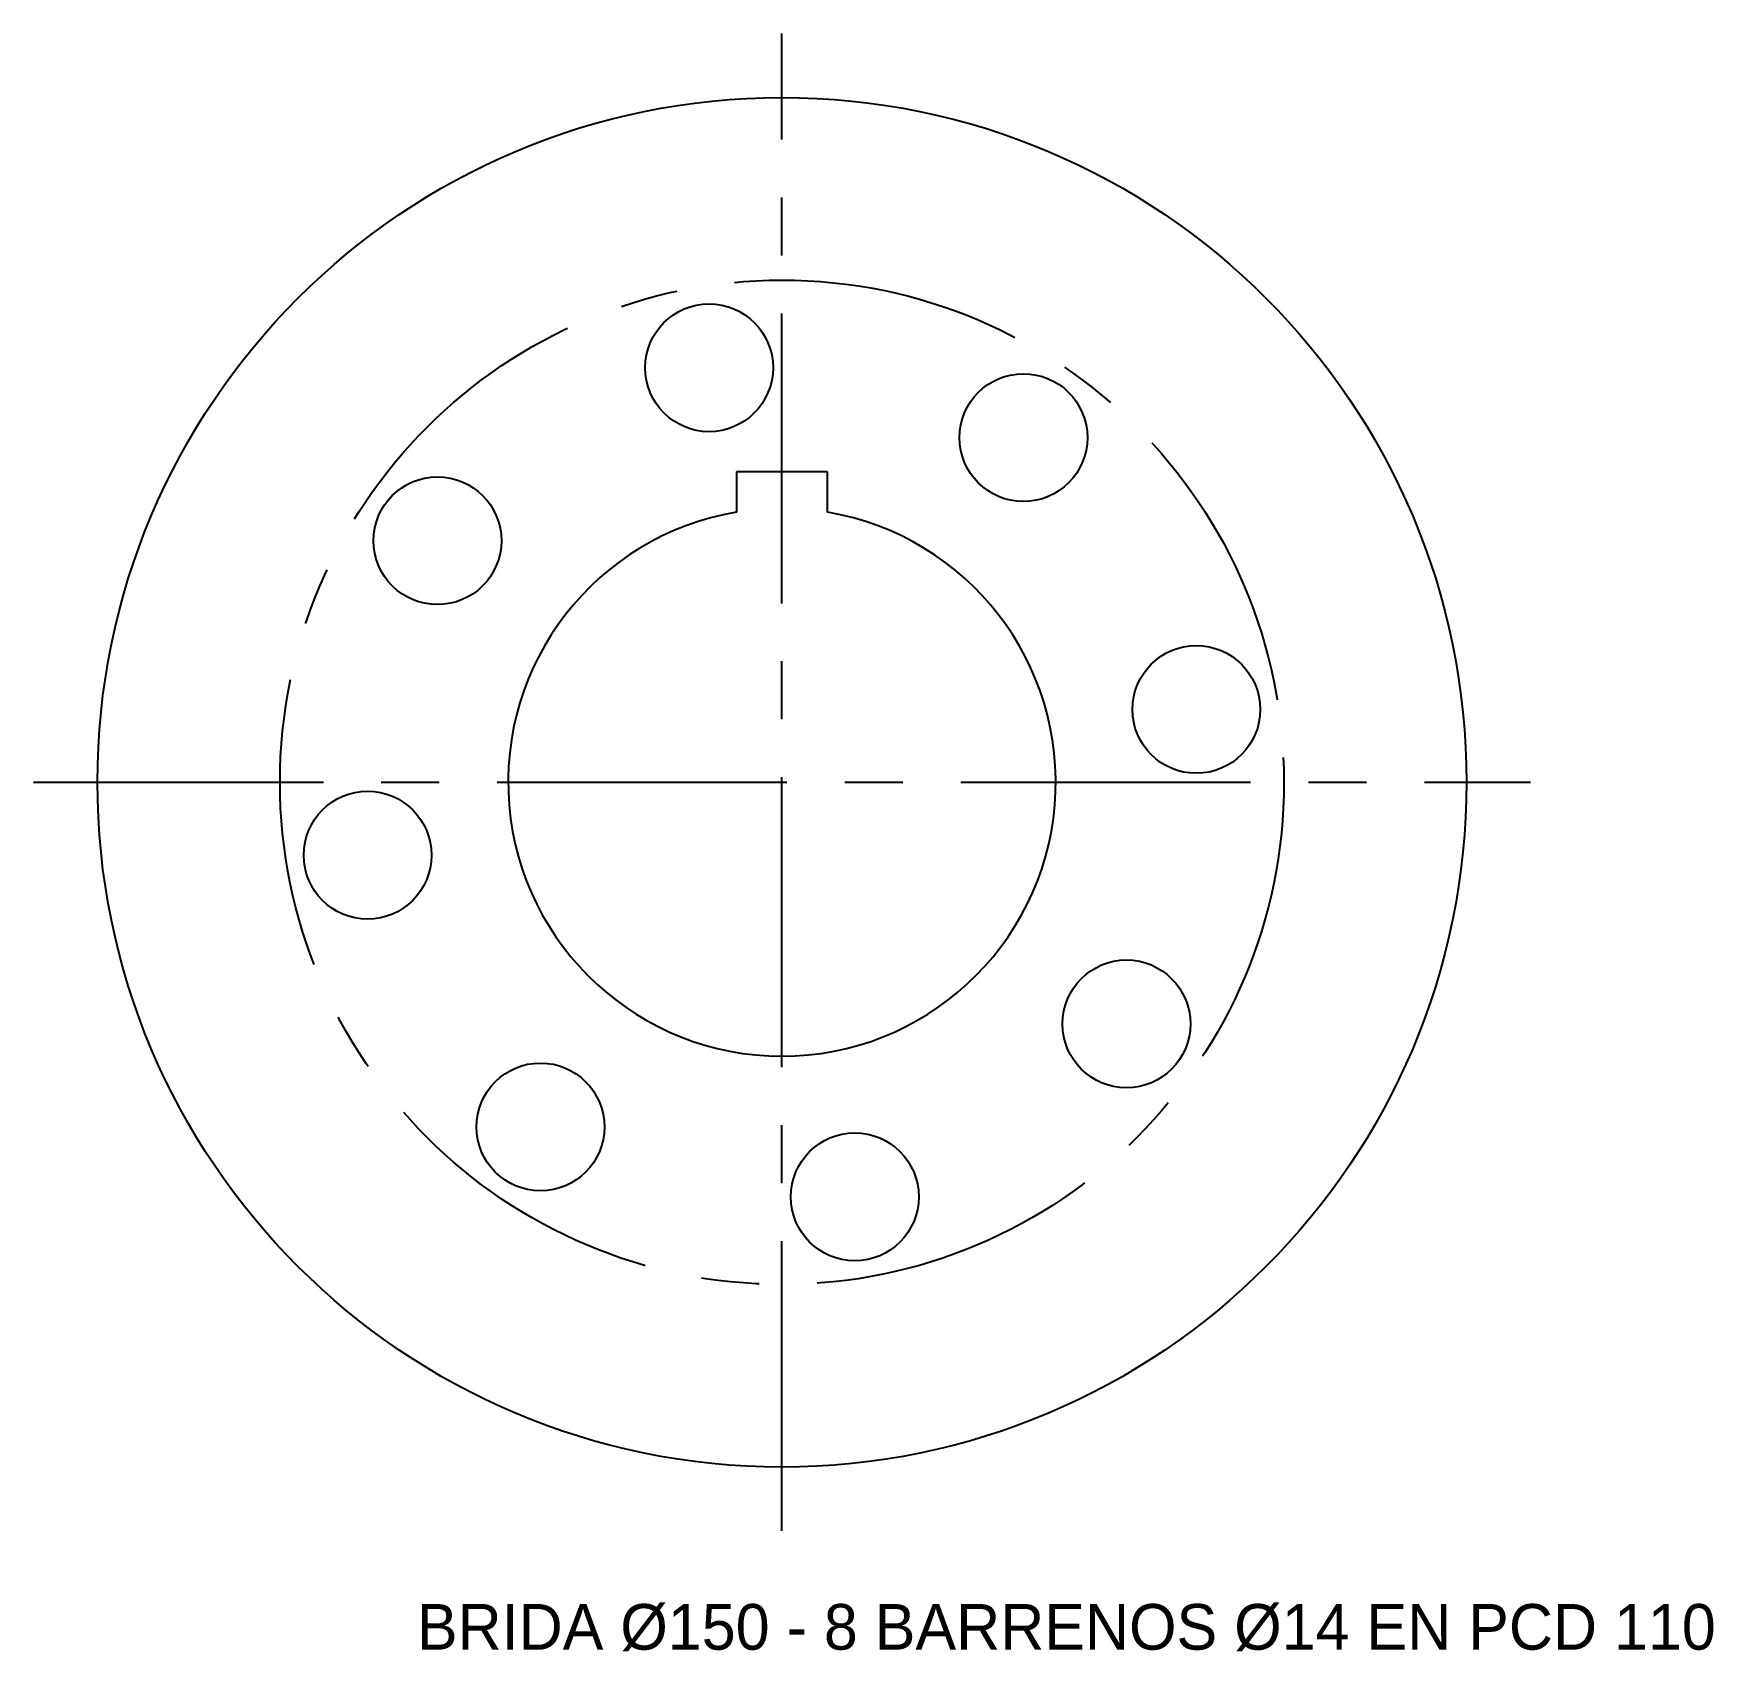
# Model space of a CAD drawing. Header units: millimetres. Extents: x -82 to 102, y -95 to 82.
import ezdxf

# ---------------------------------------------------------------- set-up
doc = ezdxf.new("R2010")
doc.units = ezdxf.units.MM
doc.linetypes.add('CENTER', pattern=[50.8, 31.75, -6.35, 6.35, -6.35])
doc.layers.get('0').update_dxf_attribs({"linetype": 'CONTINUOUS'})
for name, color, linetype in [('BARRENOS', 3, 'CONTINUOUS'), ('CONTORNO', 7, 'CONTINUOUS'), ('EJES', 1, 'CENTER'), ('TEXTO', 4, 'CONTINUOUS')]:
    doc.layers.add(name, color=color, linetype=linetype)

# ---------------------------------------------------------------- blocks, each defined once
blk = doc.blocks.new('BARRENO', base_point=(10, 10))
at = {"color": 0}
blk.add_circle((0, 0), 7, dxfattribs=at)
blk = doc.blocks.new('BARRENO_PCD', base_point=(10, 10))
blk.add_blockref('BARRENO', (65, 10))

msp = doc.modelspace()

# ---------------------------------------------------------------- linework, layer by layer
at = {"layer": 'CONTORNO'}
for p, q in [((5, 34), (-5, 34)), ((-5, 34), (-5, 29.58)), ((5, 29.58), (5, 34))]:
    msp.add_line(p, q, dxfattribs=at)
msp.add_circle((0, 0), 75, dxfattribs=at)
msp.add_arc((0, 0), 30, 99.5941, 80.4059, dxfattribs=at)
at = {"layer": 'EJES'}
for p, q in [((0, -82), (0, 82)), ((-82, 0), (82, 0))]:
    msp.add_line(p, q, dxfattribs=at)
msp.add_circle((0, 0), 55, dxfattribs=at)

# ---------------------------------------------------------------- block references
at = {"layer": 'BARRENOS'}
for rotation in [112.5, 67.5, 157.5, 22.5, 202.5, 337.5000000000001, 247.5, 292.5000000000001]:
    msp.add_blockref('BARRENO_PCD', (0, 0), dxfattribs=dict(at, rotation=rotation))

# ---------------------------------------------------------------- texts
at = {"layer": 'TEXTO'}
msp.add_text('BRIDA %%c150 - 8 BARRENOS %%c14 EN PCD 110', height=5, dxfattribs=at).set_placement((-40, -95))

doc.saveas('drawing.dxf')
